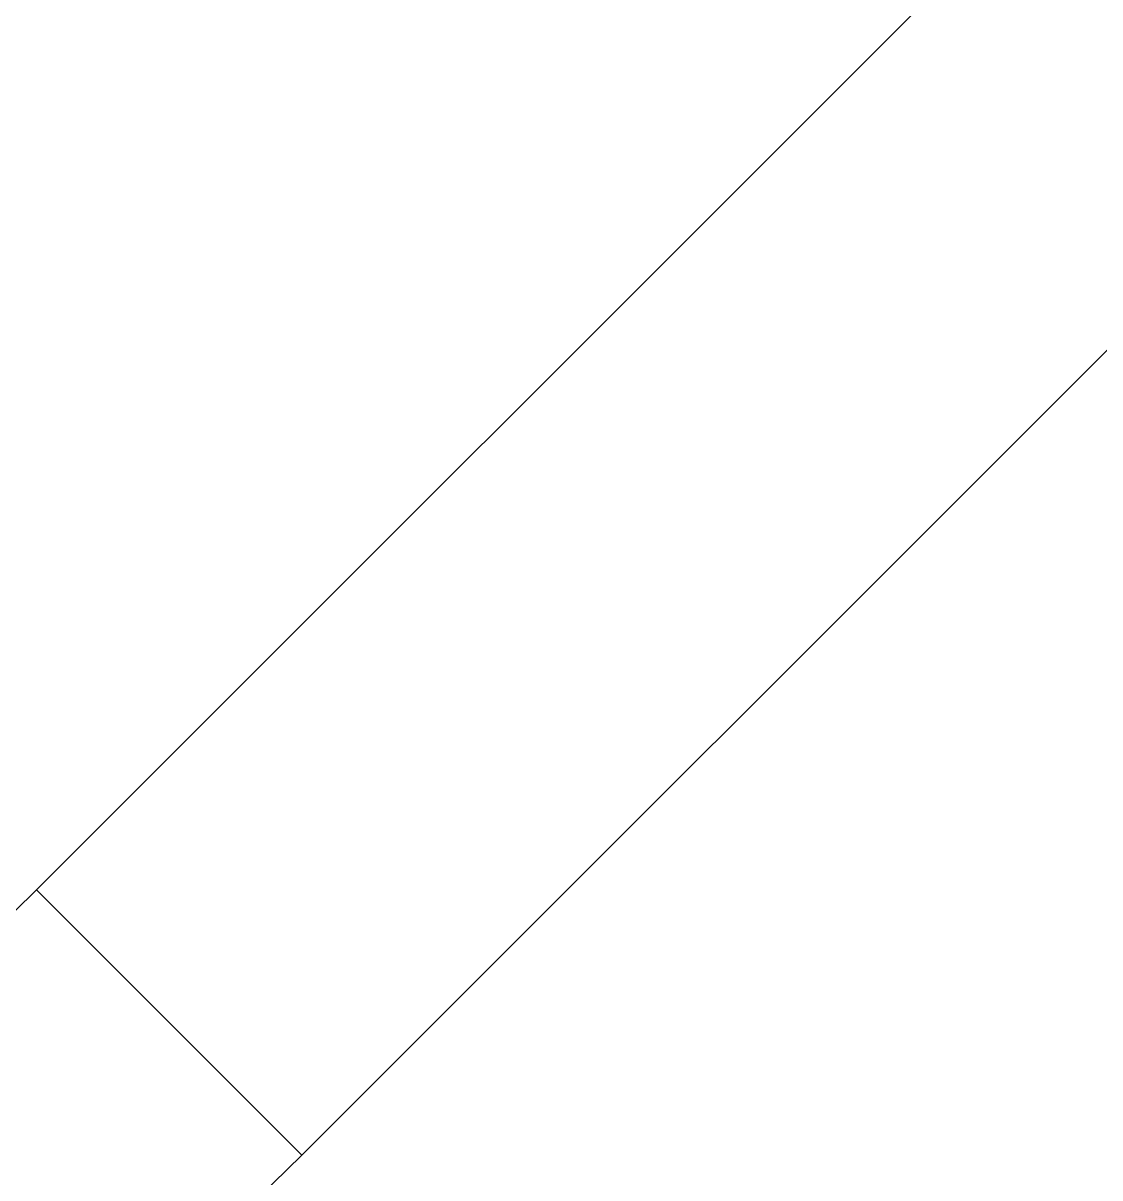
# Model space of a CAD drawing. Extents: x 23 to 417, y 3 to 294.
# Drawn here: x 220.255 to 223.843, y 156.987 to 160.835 of the extents above; entities that cross this region are included whole.
import ezdxf

# ---------------------------------------------------------------- set-up
doc = ezdxf.new("R2010")
doc.units = 0
doc.layers.add('1', color=7, linetype='Continuous', lineweight=13)

msp = doc.modelspace()

# ---------------------------------------------------------------- linework, layer by layer
at = {"layer": '1', "color": 7, "lineweight": 35, "ltscale": 0.381317}
msp.add_line((221.1843, 157.0631), (231.9696, 167.8484), dxfattribs=at)
at = {"layer": '1', "color": 7, "lineweight": 35, "ltscale": 0.32981}
msp.add_line((220.3005, 157.947), (229.6289, 167.2754), dxfattribs=at)
at = {"layer": '1', "color": 7, "lineweight": 13, "ltscale": 0.03125}
msp.add_line((221.1843, 157.0631), (220.3005, 157.947), dxfattribs=at)
at = {"layer": '1', "color": 7, "lineweight": 35}
for radius in [5.25, 4]:
    msp.add_arc((217.472, 160.7754), radius, 135, 315, dxfattribs=at)

doc.saveas('drawing.dxf')
